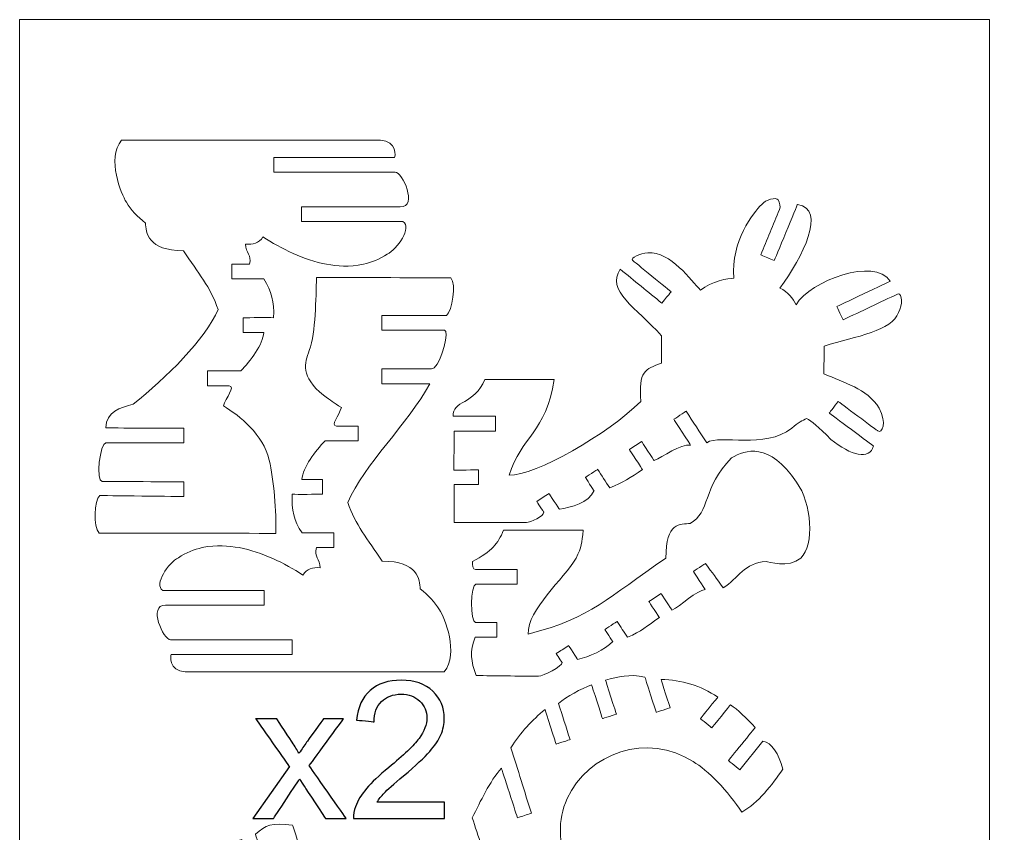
# Model space of a CAD drawing. Header units: centimetres. Extents: x -313 to 323, y -192 to 199.
# Drawn here: x 71.1 to 322.7, y -12 to 199.1 of the extents above; entities that cross this region are included whole.
import ezdxf

# ---------------------------------------------------------------- set-up
doc = ezdxf.new("R2010")
doc.units = ezdxf.units.CM
doc.header["$MEASUREMENT"] = 0
doc.layers.add('Livello 1', color=7, linetype='Continuous')
doc.layers.add('Livello 2', color=5, linetype='Continuous')

msp = doc.modelspace()

# ---------------------------------------------------------------- linework, layer by layer
at = {"layer": 'Livello 1', "lineweight": 20}
for points, knots in [([(137.563098, 65.853056), (137.809732, 71.301102), (137.07364, 79.77759), (135.855456, 84.84616), (135.855456, 84.84616), (134.23773, 91.578176), (128.306068, 96.262952), (124.009658, 98.894646), (124.009658, 98.894646), (124.60986, 101.053138), (127.17526, 103.88854), (125.501908, 104.139238), (125.501908, 104.139238), (125.501908, 104.139238), (119.858282, 104.139238), (119.858282, 104.139238), (119.858282, 104.139238), (119.858282, 104.139238), (119.858282, 107.949238), (119.858282, 107.949238), (119.858282, 107.949238), (122.728482, 107.949238), (125.598428, 107.949238), (128.468628, 107.949238), (128.468628, 107.949238), (130.984244, 110.501684), (134.262876, 114.825526), (134.454138, 117.930168), (134.454138, 117.930168), (134.316216, 117.986556), (129.617978, 117.930168), (129.13995, 117.930168), (129.13995, 117.930168), (129.13995, 119.41302), (129.13995, 120.37314), (129.13995, 121.740168), (129.13995, 121.740168), (130.757168, 121.740168), (135.607806, 121.887742), (136.995154, 121.740168), (136.995154, 121.740168), (137.208768, 125.931168), (136.54913, 128.558544), (134.441184, 131.798822), (134.441184, 131.798822), (131.693666, 131.798822), (128.947164, 131.798822), (126.1999, 131.798822), (126.1999, 131.798822), (126.1999, 133.081776), (126.1999, 134.32663), (126.1999, 135.608822), (126.1999, 135.608822), (126.1999, 135.608822), (130.73253, 135.608822), (130.73253, 135.608822), (130.73253, 135.608822), (131.468876, 138.152378), (129.685542, 138.424412), (129.721864, 140.855446), (129.721864, 140.855446), (131.676902, 140.593572), (133.203188, 141.053312), (134.24408, 142.703296), (134.24408, 142.703296), (138.962638, 139.631166), (144.814798, 136.727946), (150.766018, 135.608822), (150.766018, 135.608822), (153.526998, 135.188706), (156.519118, 134.747762), (160.309306, 135.608822), (160.309306, 135.608822), (162.454844, 136.083548), (164.53739, 136.926066), (166.50208, 138.22299), (166.50208, 138.22299), (169.060622, 139.507214), (172.993558, 145.18894), (170.556174, 146.709384), (170.556174, 146.709384), (170.556174, 146.709384), (144.260824, 146.709384), (144.260824, 146.709384), (144.260824, 146.709384), (144.260824, 148.323554), (144.260824, 148.507958), (144.260824, 150.519384), (144.260824, 150.519384), (152.74925, 150.519384), (161.283142, 150.519384), (169.841418, 150.519384), (169.841418, 150.519384), (174.514256, 150.434802), (170.415458, 159.507682), (168.547288, 159.507682), (168.547288, 159.507682), (168.547288, 159.507682), (137.036302, 159.507682), (137.036302, 159.507682), (137.036302, 159.507682), (137.036302, 160.857184), (137.036302, 161.979356), (137.036302, 163.317682), (137.036302, 163.317682), (147.429728, 163.317682), (157.884114, 163.317682), (168.352724, 163.317682), (168.352724, 163.317682), (168.585896, 163.401502), (169.130726, 167.571928), (164.709856, 167.792908), (164.709856, 167.792908), (164.709856, 167.792908), (97.561654, 167.792908), (97.561654, 167.792908), (97.561654, 167.792908), (93.682058, 162.906202), (97.478088, 153.852372), (98.821748, 151.706072), (98.821748, 151.706072), (99.970082, 149.68982), (101.705918, 147.9677), (103.778304, 146.28749), (103.778304, 146.28749), (103.891588, 144.007078), (104.415082, 139.089638), (113.634774, 139.119102), (113.634774, 139.119102), (117.419374, 133.331966), (120.705372, 129.69875), (122.595386, 123.886214), (122.595386, 123.886214), (119.318278, 116.269516), (109.15142, 106.092244), (100.629466, 99.325684), (100.629466, 99.325684), (97.188274, 98.416364), (93.546422, 97.491296), (93.522546, 93.184472), (93.522546, 93.184472), (93.522546, 93.184472), (113.713006, 93.100398), (113.713006, 93.100398), (113.713006, 93.100398), (113.713006, 93.100398), (113.713006, 89.290398), (113.713006, 89.290398), (113.713006, 89.290398), (109.5248, 89.290398), (97.68332, 89.290398), (93.462094, 89.290398), (93.462094, 89.290398), (92.058236, 89.300558), (90.750898, 79.280766), (92.549472, 79.305404), (92.549472, 79.305404), (92.549472, 79.305404), (113.751868, 79.213964), (113.751868, 79.213964), (113.751868, 79.213964), (113.751868, 79.213964), (113.751868, 75.403964), (113.751868, 75.403964), (113.751868, 75.403964), (113.751868, 75.403964), (91.945968, 75.651106), (91.945968, 75.651106), (91.945968, 75.651106), (90.49385, 74.457052), (90.192098, 67.545712), (91.79433, 65.894966), (91.79433, 65.894966), (102.64521, 65.894966), (127.762, 65.853056), (137.563098, 65.853056)], [0, 0, 0, 0, 0.0222222222, 0.0222222222, 0.0222222222, 0.0222222322, 0.0444444444, 0.0444444444, 0.0444444444, 0.0444444544, 0.0666666667, 0.0666666667, 0.0666666667, 0.0666666767, 0.0888888889, 0.0888888889, 0.0888888889, 0.0888888989, 0.1111111111, 0.1111111111, 0.1111111111, 0.1111111211, 0.1333333333, 0.1333333333, 0.1333333333, 0.1333333433, 0.1555555556, 0.1555555556, 0.1555555556, 0.1555555656, 0.1777777778, 0.1777777778, 0.1777777778, 0.1777777878, 0.2, 0.2, 0.2, 0.20000001, 0.2222222222, 0.2222222222, 0.2222222222, 0.2222222322, 0.2444444444, 0.2444444444, 0.2444444444, 0.2444444544, 0.2666666667, 0.2666666667, 0.2666666667, 0.2666666767, 0.2888888889, 0.2888888889, 0.2888888889, 0.2888888989, 0.3111111111, 0.3111111111, 0.3111111111, 0.3111111211, 0.3333333333, 0.3333333333, 0.3333333333, 0.3333333433, 0.3555555556, 0.3555555556, 0.3555555556, 0.3555555656, 0.3777777778, 0.3777777778, 0.3777777778, 0.3777777878, 0.4, 0.4, 0.4, 0.40000001, 0.4222222222, 0.4222222222, 0.4222222222, 0.4222222322, 0.4444444444, 0.4444444444, 0.4444444444, 0.4444444544, 0.4666666667, 0.4666666667, 0.4666666667, 0.4666666767, 0.4888888889, 0.4888888889, 0.4888888889, 0.4888888989, 0.5111111111, 0.5111111111, 0.5111111111, 0.5111111211, 0.5333333333, 0.5333333333, 0.5333333333, 0.5333333433, 0.5555555556, 0.5555555556, 0.5555555556, 0.5555555656, 0.5777777778, 0.5777777778, 0.5777777778, 0.5777777878, 0.6, 0.6, 0.6, 0.60000001, 0.6222222222, 0.6222222222, 0.6222222222, 0.6222222322, 0.6444444444, 0.6444444444, 0.6444444444, 0.6444444544, 0.6666666667, 0.6666666667, 0.6666666667, 0.6666666767, 0.6888888889, 0.6888888889, 0.6888888889, 0.6888888989, 0.7111111111, 0.7111111111, 0.7111111111, 0.7111111211, 0.7333333333, 0.7333333333, 0.7333333333, 0.7333333433, 0.7555555556, 0.7555555556, 0.7555555556, 0.7555555656, 0.7777777778, 0.7777777778, 0.7777777778, 0.7777777878, 0.8, 0.8, 0.8, 0.80000001, 0.8222222222, 0.8222222222, 0.8222222222, 0.8222222322, 0.8444444444, 0.8444444444, 0.8444444444, 0.8444444544, 0.8666666667, 0.8666666667, 0.8666666667, 0.8666666767, 0.8888888889, 0.8888888889, 0.8888888889, 0.8888888989, 0.9111111111, 0.9111111111, 0.9111111111, 0.9111111211, 0.9333333333, 0.9333333333, 0.9333333333, 0.9333333433, 0.9555555556, 0.9555555556, 0.9555555556, 0.9555555656, 1, 1, 1, 1]), ([(263.599676, 151.151336), (261.40537, 148.95195), (255.591818, 141.687296), (256.330958, 131.99618), (256.330958, 131.99618), (255.043432, 131.971796), (250.492514, 131.25577), (247.739662, 128.907032), (247.739662, 128.907032), (245.330472, 131.315968), (240.02873, 138.963654), (234.030012, 138.60653), (234.030012, 138.60653), (232.041446, 138.487658), (229.4636, 137.230866), (230.129588, 136.608058), (230.129588, 136.608058), (230.129588, 136.608058), (240.114328, 128.490726), (240.114328, 128.490726), (240.114328, 128.490726), (239.173258, 127.333502), (238.71555, 126.770384), (237.710726, 125.53442), (237.710726, 125.53442), (234.113324, 128.458468), (230.519986, 131.38023), (226.92106, 134.305802), (226.92106, 134.305802), (223.094296, 128.922526), (231.110028, 124.210572), (237.614206, 117.101366), (237.614206, 117.101366), (237.614206, 117.101366), (237.580678, 109.988858), (237.580678, 109.988858), (237.580678, 109.988858), (233.332274, 108.391452), (231.633014, 107.865418), (232.237788, 100.076254), (232.237788, 100.076254), (223.77527, 91.613482), (204.84084, 80.683862), (198.075804, 80.92313), (198.075804, 80.92313), (201.20102, 90.943176), (207.728058, 91.983814), (209.769456, 105.766362), (209.769456, 105.766362), (209.769456, 105.766362), (191.777366, 105.752138), (191.777366, 105.752138), (191.777366, 105.752138), (189.180724, 99.269042), (183.231028, 100.28555), (183.615838, 96.195134), (183.615838, 96.195134), (183.615838, 96.195134), (194.57924, 96.195134), (194.57924, 96.195134), (194.57924, 96.195134), (194.57924, 94.94266), (194.57924, 93.659452), (194.57924, 92.385134), (194.57924, 92.385134), (194.57924, 92.385134), (183.806084, 92.385134), (183.806084, 92.385134), (183.806084, 92.385134), (183.806084, 92.385134), (183.783732, 82.244692), (183.783732, 82.244692), (183.783732, 82.244692), (183.783732, 82.244692), (190.117222, 82.30108), (190.117222, 82.30108), (190.117222, 82.30108), (190.117222, 81.027016), (190.117222, 79.765144), (190.117222, 78.49108), (190.117222, 78.49108), (190.117222, 78.49108), (183.846724, 78.48981), (183.846724, 78.48981), (183.846724, 78.48981), (183.846724, 78.48981), (183.822594, 68.64731), (183.822594, 68.64731), (183.822594, 68.64731), (183.822594, 68.64731), (202.59675, 68.676012), (202.59675, 68.676012), (202.59675, 68.676012), (203.555346, 68.677536), (207.174084, 70.385178), (207.078326, 71.31558), (207.078326, 71.31558), (207.078326, 71.31558), (205.253082, 74.102722), (205.253082, 74.102722), (205.253082, 74.102722), (206.353664, 74.823574), (207.245712, 75.40752), (208.440528, 76.190094), (208.440528, 76.190094), (208.440528, 76.190094), (211.120228, 72.098154), (211.120228, 72.098154), (211.120228, 72.098154), (214.071454, 72.55129), (218.841828, 73.790302), (220.101922, 76.927456), (220.101922, 76.927456), (220.101922, 76.927456), (217.851482, 80.363822), (217.851482, 80.363822), (217.851482, 80.363822), (217.851482, 80.363822), (221.038928, 82.451194), (221.038928, 82.451194), (221.038928, 82.451194), (222.072962, 80.87233), (223.124014, 79.228188), (224.173288, 77.674978), (224.173288, 77.674978), (227.808282, 79.132684), (229.39629, 80.223106), (232.68178, 82.371692), (232.68178, 82.371692), (232.68178, 82.371692), (229.269544, 87.582248), (229.269544, 87.582248), (229.269544, 87.582248), (230.356156, 88.293448), (231.388666, 88.96985), (232.45699, 89.66962), (232.45699, 89.66962), (232.45699, 89.66962), (235.688886, 84.734146), (235.688886, 84.734146), (235.688886, 84.734146), (237.861094, 85.6615), (242.573556, 89.068402), (245.170452, 88.744552), (245.170452, 88.744552), (245.170452, 88.744552), (240.80089, 95.417132), (240.80089, 95.417132), (240.80089, 95.417132), (240.80089, 95.417132), (243.988336, 97.504504), (243.988336, 97.504504), (243.988336, 97.504504), (245.765828, 94.789498), (247.541796, 92.078556), (249.322336, 89.359486), (249.322336, 89.359486), (252.974094, 91.61907), (264.34542, 87.59063), (271.39519, 93.109288), (271.39519, 93.109288), (273.053302, 94.567756), (274.18284, 95.133922), (275.231098, 95.640906), (275.231098, 95.640906), (276.566122, 94.955614), (278.226266, 93.514164), (281.5209, 90.21953), (281.5209, 90.21953), (286.732726, 85.972396), (291.636196, 84.783422), (292.559994, 88.507824), (292.559994, 88.507824), (292.559994, 88.507824), (281.12339, 97.020126), (281.12339, 97.020126), (281.12339, 97.020126), (281.12339, 97.020126), (283.398468, 100.076508), (283.398468, 100.076508), (283.398468, 100.076508), (283.398468, 100.076508), (293.716456, 92.396818), (293.716456, 92.396818), (293.716456, 92.396818), (294.714676, 91.636342), (296.174922, 94.501208), (294.065706, 98.28403), (294.065706, 98.28403), (290.867084, 103.507032), (284.856428, 104.86009), (279.728676, 107.244642), (279.728676, 107.244642), (279.728676, 107.244642), (279.795732, 114.390932), (279.795732, 114.390932), (279.795732, 114.390932), (288.18332, 116.95938), (297.452542, 118.311422), (299.05833, 123.10745), (299.05833, 123.10745), (300.211236, 125.18898), (300.03623, 127.911352), (298.98467, 127.966724), (298.98467, 127.966724), (294.224202, 125.710442), (289.465004, 123.454668), (284.704536, 121.198386), (284.704536, 121.198386), (284.704536, 121.198386), (283.072586, 124.641356), (283.072586, 124.641356), (283.072586, 124.641356), (283.072586, 124.641356), (296.951654, 131.219448), (296.951654, 131.219448), (296.951654, 131.219448), (292.85184, 137.52322), (276.256242, 131.351782), (272.492978, 125.120908), (272.492978, 125.120908), (271.813528, 126.76378), (270.327628, 128.44018), (268.337792, 129.444496), (268.337792, 129.444496), (274.21586, 137.454386), (280.507186, 149.913848), (272.871438, 151.14651), (272.871438, 151.14651), (272.871438, 151.14651), (266.862052, 136.581134), (266.862052, 136.581134), (266.862052, 136.581134), (265.556492, 137.120122), (264.790936, 137.436098), (263.339834, 138.034776), (263.339834, 138.034776), (264.959338, 141.960346), (266.573254, 145.871438), (268.195552, 149.803104), (268.195552, 149.803104), (268.534134, 150.624032), (268.304518, 151.516842), (267.856208, 152.282652), (267.856208, 152.282652), (267.385546, 153.16073), (264.554716, 152.327356), (263.599676, 151.151336)], [0, 0, 0, 0, 0.0158730159, 0.0158730159, 0.0158730159, 0.0158730259, 0.0317460317, 0.0317460317, 0.0317460317, 0.0317460417, 0.0476190476, 0.0476190476, 0.0476190476, 0.0476190576, 0.0634920635, 0.0634920635, 0.0634920635, 0.0634920735, 0.0793650794, 0.0793650794, 0.0793650794, 0.0793650894, 0.0952380952, 0.0952380952, 0.0952380952, 0.0952381052, 0.1111111111, 0.1111111111, 0.1111111111, 0.1111111211, 0.126984127, 0.126984127, 0.126984127, 0.126984137, 0.1428571429, 0.1428571429, 0.1428571429, 0.1428571529, 0.1587301587, 0.1587301587, 0.1587301587, 0.1587301687, 0.1746031746, 0.1746031746, 0.1746031746, 0.1746031846, 0.1904761905, 0.1904761905, 0.1904761905, 0.1904762005, 0.2063492063, 0.2063492063, 0.2063492063, 0.2063492163, 0.2222222222, 0.2222222222, 0.2222222222, 0.2222222322, 0.2380952381, 0.2380952381, 0.2380952381, 0.2380952481, 0.253968254, 0.253968254, 0.253968254, 0.253968264, 0.2698412698, 0.2698412698, 0.2698412698, 0.2698412798, 0.2857142857, 0.2857142857, 0.2857142857, 0.2857142957, 0.3015873016, 0.3015873016, 0.3015873016, 0.3015873116, 0.3174603175, 0.3174603175, 0.3174603175, 0.3174603275, 0.3333333333, 0.3333333333, 0.3333333333, 0.3333333433, 0.3492063492, 0.3492063492, 0.3492063492, 0.3492063592, 0.3650793651, 0.3650793651, 0.3650793651, 0.3650793751, 0.380952381, 0.380952381, 0.380952381, 0.380952391, 0.3968253968, 0.3968253968, 0.3968253968, 0.3968254068, 0.4126984127, 0.4126984127, 0.4126984127, 0.4126984227, 0.4285714286, 0.4285714286, 0.4285714286, 0.4285714386, 0.4444444444, 0.4444444444, 0.4444444444, 0.4444444544, 0.4603174603, 0.4603174603, 0.4603174603, 0.4603174703, 0.4761904762, 0.4761904762, 0.4761904762, 0.4761904862, 0.4920634921, 0.4920634921, 0.4920634921, 0.4920635021, 0.5079365079, 0.5079365079, 0.5079365079, 0.5079365179, 0.5238095238, 0.5238095238, 0.5238095238, 0.5238095338, 0.5396825397, 0.5396825397, 0.5396825397, 0.5396825497, 0.5555555556, 0.5555555556, 0.5555555556, 0.5555555656, 0.5714285714, 0.5714285714, 0.5714285714, 0.5714285814, 0.5873015873, 0.5873015873, 0.5873015873, 0.5873015973, 0.6031746032, 0.6031746032, 0.6031746032, 0.6031746132, 0.619047619, 0.619047619, 0.619047619, 0.619047629, 0.6349206349, 0.6349206349, 0.6349206349, 0.6349206449, 0.6507936508, 0.6507936508, 0.6507936508, 0.6507936608, 0.6666666667, 0.6666666667, 0.6666666667, 0.6666666767, 0.6825396825, 0.6825396825, 0.6825396825, 0.6825396925, 0.6984126984, 0.6984126984, 0.6984126984, 0.6984127084, 0.7142857143, 0.7142857143, 0.7142857143, 0.7142857243, 0.7301587302, 0.7301587302, 0.7301587302, 0.7301587402, 0.746031746, 0.746031746, 0.746031746, 0.746031756, 0.7619047619, 0.7619047619, 0.7619047619, 0.7619047719, 0.7777777778, 0.7777777778, 0.7777777778, 0.7777777878, 0.7936507937, 0.7936507937, 0.7936507937, 0.7936508037, 0.8095238095, 0.8095238095, 0.8095238095, 0.8095238195, 0.8253968254, 0.8253968254, 0.8253968254, 0.8253968354, 0.8412698413, 0.8412698413, 0.8412698413, 0.8412698513, 0.8571428571, 0.8571428571, 0.8571428571, 0.8571428671, 0.873015873, 0.873015873, 0.873015873, 0.873015883, 0.8888888889, 0.8888888889, 0.8888888889, 0.8888888989, 0.9047619048, 0.9047619048, 0.9047619048, 0.9047619148, 0.9206349206, 0.9206349206, 0.9206349206, 0.9206349306, 0.9365079365, 0.9365079365, 0.9365079365, 0.9365079465, 0.9523809524, 0.9523809524, 0.9523809524, 0.9523809624, 0.9682539683, 0.9682539683, 0.9682539683, 0.9682539783, 1, 1, 1, 1]), ([(148.158454, 132.18414), (147.91182, 126.736094), (148.031962, 118.144798), (146.246342, 113.246662), (146.246342, 113.246662), (145.022824, 109.890052), (143.854678, 106.658156), (149.95779, 101.64826), (149.95779, 101.64826), (152.005284, 100.220018), (152.44191, 99.809554), (154.60599, 98.483928), (154.60599, 98.483928), (154.005788, 96.325436), (151.650192, 93.86824), (153.323544, 93.617542), (153.323544, 93.617542), (153.323544, 93.617542), (158.96717, 93.617542), (158.96717, 93.617542), (158.96717, 93.617542), (158.96717, 93.617542), (158.96717, 89.807542), (158.96717, 89.807542), (158.96717, 89.807542), (156.09697, 89.807542), (153.227024, 89.807542), (150.356824, 89.807542), (150.356824, 89.807542), (147.841208, 87.255096), (144.562576, 82.931254), (144.371314, 79.826612), (144.371314, 79.826612), (144.509236, 79.770224), (149.207474, 79.826612), (149.685502, 79.826612), (149.685502, 79.826612), (149.685502, 78.34376), (149.685502, 77.38364), (149.685502, 76.016612), (149.685502, 76.016612), (148.068284, 76.016612), (143.217646, 75.869038), (141.830298, 76.016612), (141.830298, 76.016612), (141.616684, 71.825612), (142.276322, 69.198236), (144.384268, 65.957958), (144.384268, 65.957958), (147.131786, 65.957958), (149.878288, 65.957958), (152.625552, 65.957958), (152.625552, 65.957958), (152.625552, 64.675004), (152.625552, 63.43015), (152.625552, 62.147958), (152.625552, 62.147958), (152.625552, 62.147958), (148.092922, 62.147958), (148.092922, 62.147958), (148.092922, 62.147958), (147.356576, 59.604402), (149.13991, 59.332368), (149.103588, 56.901334), (149.103588, 56.901334), (147.14855, 57.163208), (145.622264, 56.703468), (144.581372, 55.053484), (144.581372, 55.053484), (139.862814, 58.125614), (134.010654, 61.028834), (128.059434, 62.147958), (128.059434, 62.147958), (125.298454, 62.568074), (122.306334, 63.009018), (118.516146, 62.147958), (118.516146, 62.147958), (116.370608, 61.673232), (114.288062, 60.830714), (112.323372, 59.53379), (112.323372, 59.53379), (109.76483, 58.249566), (105.831894, 52.56784), (108.269278, 51.047396), (108.269278, 51.047396), (108.269278, 51.047396), (134.564628, 51.047396), (134.564628, 51.047396), (134.564628, 51.047396), (134.564628, 49.433226), (134.564628, 49.248822), (134.564628, 47.237396), (134.564628, 47.237396), (126.076202, 47.237396), (117.54231, 47.237396), (108.984034, 47.237396), (108.984034, 47.237396), (104.311196, 47.321978), (108.409994, 38.249098), (110.278164, 38.249098), (110.278164, 38.249098), (110.278164, 38.249098), (141.78915, 38.249098), (141.78915, 38.249098), (141.78915, 38.249098), (141.78915, 36.899596), (141.78915, 35.777424), (141.78915, 34.439098), (141.78915, 34.439098), (131.395724, 34.439098), (120.941338, 34.439098), (110.472728, 34.439098), (110.472728, 34.439098), (110.239556, 34.355278), (109.694726, 30.184852), (114.115596, 29.963872), (114.115596, 29.963872), (114.115596, 29.963872), (181.263798, 29.963872), (181.263798, 29.963872), (181.263798, 29.963872), (185.143648, 34.850578), (181.347364, 43.904408), (180.003704, 46.050708), (180.003704, 46.050708), (178.85537, 48.06696), (177.119534, 49.78908), (175.047148, 51.46929), (175.047148, 51.46929), (174.933864, 53.749702), (174.41037, 58.667142), (165.190678, 58.637678), (165.190678, 58.637678), (161.406078, 64.424814), (158.12008, 68.05803), (156.230066, 73.870566), (156.230066, 73.870566), (160.439862, 83.693), (171.944792, 94.290896), (177.490374, 104.656382), (177.490374, 104.656382), (177.490374, 104.656382), (165.112446, 104.656382), (165.112446, 104.656382), (165.112446, 104.656382), (165.112446, 104.656382), (165.112446, 108.466382), (165.112446, 108.466382), (165.112446, 108.466382), (169.300652, 108.466382), (173.497748, 108.466382), (177.718974, 108.466382), (177.718974, 108.466382), (178.039268, 108.556044), (178.362356, 108.66247), (178.687222, 108.788708), (178.687222, 108.788708), (180.617622, 110.448344), (182.751222, 118.565676), (181.319678, 118.533164), (181.319678, 118.533164), (181.319678, 118.533164), (181.293516, 118.542816), (181.293516, 118.542816), (181.293516, 118.542816), (181.293516, 118.542816), (165.073584, 118.542816), (165.073584, 118.542816), (165.073584, 118.542816), (165.073584, 118.542816), (165.073584, 122.352816), (165.073584, 122.352816), (165.073584, 122.352816), (165.073584, 122.352816), (181.838346, 122.352816), (181.838346, 122.352816), (181.838346, 122.352816), (183.290464, 123.54687), (184.53227, 130.463544), (182.930038, 132.11429), (182.930038, 132.11429), (172.078904, 132.11429), (157.959552, 132.18414), (148.158454, 132.18414)], [0, 0, 0, 0, 0.0212765957, 0.0212765957, 0.0212765957, 0.0212766057, 0.0425531915, 0.0425531915, 0.0425531915, 0.0425532015, 0.0638297872, 0.0638297872, 0.0638297872, 0.0638297972, 0.085106383, 0.085106383, 0.085106383, 0.085106393, 0.1063829787, 0.1063829787, 0.1063829787, 0.1063829887, 0.1276595745, 0.1276595745, 0.1276595745, 0.1276595845, 0.1489361702, 0.1489361702, 0.1489361702, 0.1489361802, 0.170212766, 0.170212766, 0.170212766, 0.170212776, 0.1914893617, 0.1914893617, 0.1914893617, 0.1914893717, 0.2127659574, 0.2127659574, 0.2127659574, 0.2127659674, 0.2340425532, 0.2340425532, 0.2340425532, 0.2340425632, 0.2553191489, 0.2553191489, 0.2553191489, 0.2553191589, 0.2765957447, 0.2765957447, 0.2765957447, 0.2765957547, 0.2978723404, 0.2978723404, 0.2978723404, 0.2978723504, 0.3191489362, 0.3191489362, 0.3191489362, 0.3191489462, 0.3404255319, 0.3404255319, 0.3404255319, 0.3404255419, 0.3617021277, 0.3617021277, 0.3617021277, 0.3617021377, 0.3829787234, 0.3829787234, 0.3829787234, 0.3829787334, 0.4042553191, 0.4042553191, 0.4042553191, 0.4042553291, 0.4255319149, 0.4255319149, 0.4255319149, 0.4255319249, 0.4468085106, 0.4468085106, 0.4468085106, 0.4468085206, 0.4680851064, 0.4680851064, 0.4680851064, 0.4680851164, 0.4893617021, 0.4893617021, 0.4893617021, 0.4893617121, 0.5106382979, 0.5106382979, 0.5106382979, 0.5106383079, 0.5319148936, 0.5319148936, 0.5319148936, 0.5319149036, 0.5531914894, 0.5531914894, 0.5531914894, 0.5531914994, 0.5744680851, 0.5744680851, 0.5744680851, 0.5744680951, 0.5957446809, 0.5957446809, 0.5957446809, 0.5957446909, 0.6170212766, 0.6170212766, 0.6170212766, 0.6170212866, 0.6382978723, 0.6382978723, 0.6382978723, 0.6382978823, 0.6595744681, 0.6595744681, 0.6595744681, 0.6595744781, 0.6808510638, 0.6808510638, 0.6808510638, 0.6808510738, 0.7021276596, 0.7021276596, 0.7021276596, 0.7021276696, 0.7234042553, 0.7234042553, 0.7234042553, 0.7234042653, 0.7446808511, 0.7446808511, 0.7446808511, 0.7446808611, 0.7659574468, 0.7659574468, 0.7659574468, 0.7659574568, 0.7872340426, 0.7872340426, 0.7872340426, 0.7872340526, 0.8085106383, 0.8085106383, 0.8085106383, 0.8085106483, 0.829787234, 0.829787234, 0.829787234, 0.829787244, 0.8510638298, 0.8510638298, 0.8510638298, 0.8510638398, 0.8723404255, 0.8723404255, 0.8723404255, 0.8723404355, 0.8936170213, 0.8936170213, 0.8936170213, 0.8936170313, 0.914893617, 0.914893617, 0.914893617, 0.914893627, 0.9361702128, 0.9361702128, 0.9361702128, 0.9361702228, 0.9574468085, 0.9574468085, 0.9574468085, 0.9574468185, 1, 1, 1, 1]), ([(253.563882, 51.712114), (257.500374, 54.120542), (259.137912, 58.30697), (264.75309, 58.555636), (264.75309, 58.555636), (265.180318, 58.581798), (270.621506, 56.620918), (273.713702, 59.451748), (273.713702, 59.451748), (277.354538, 62.784736), (276.561804, 73.731882), (272.651474, 79.080868), (272.651474, 79.080868), (265.472164, 89.680034), (259.389372, 87.476584), (255.792732, 85.437218), (255.792732, 85.437218), (248.111772, 77.585316), (250.300744, 71.259192), (245.039896, 68.41236), (245.039896, 68.41236), (242.609878, 68.247514), (238.588042, 68.749418), (238.76762, 59.451748), (238.76762, 59.451748), (223.539304, 49.161192), (219.692982, 43.976798), (203.015088, 39.738554), (203.015088, 39.738554), (202.81265, 46.189138), (212.2678, 53.880258), (215.470232, 59.451748), (215.470232, 59.451748), (216.860374, 62.441328), (216.994486, 63.200534), (217.262202, 66.687192), (217.262202, 66.687192), (217.262202, 66.687192), (196.64172, 66.687192), (196.64172, 66.687192), (196.64172, 66.687192), (195.128134, 63.086742), (193.666364, 61.286644), (188.58865, 58.555636), (188.58865, 58.555636), (188.477906, 57.676034), (188.565536, 56.471566), (189.402212, 56.52262), (189.402212, 56.52262), (189.402212, 56.52262), (200.209658, 56.52262), (200.209658, 56.52262), (200.209658, 56.52262), (200.209658, 55.242968), (200.209658, 54.000654), (200.209658, 52.71262), (200.209658, 52.71262), (196.621908, 52.71262), (193.130932, 52.71262), (189.484508, 52.71262), (189.484508, 52.71262), (187.98032, 52.678076), (188.017658, 42.733722), (189.361826, 42.727118), (189.361826, 42.727118), (189.361826, 42.727118), (194.90055, 42.727118), (194.90055, 42.727118), (194.90055, 42.727118), (194.90055, 42.727118), (194.90055, 38.917118), (194.90055, 38.917118), (194.90055, 38.917118), (194.90055, 38.917118), (189.257686, 38.917118), (189.257686, 38.917118), (189.257686, 38.917118), (187.858908, 35.31362), (188.152786, 32.611822), (189.551564, 29.008324), (189.551564, 29.008324), (194.196462, 28.881578), (200.523348, 28.851606), (205.688184, 28.84424), (205.688184, 28.84424), (206.878174, 28.838398), (211.948014, 31.40202), (211.852256, 32.332422), (211.852256, 32.332422), (211.852256, 32.332422), (210.32343, 34.666936), (210.32343, 34.666936), (210.32343, 34.666936), (211.424012, 35.387788), (212.31606, 35.971734), (213.510876, 36.754308), (213.510876, 36.754308), (213.510876, 36.754308), (215.863424, 33.161986), (215.863424, 33.161986), (215.863424, 33.161986), (218.781122, 33.78327), (222.92183, 35.67684), (224.988374, 37.77234), (224.988374, 37.77234), (224.988374, 37.77234), (222.92183, 40.928036), (222.92183, 40.928036), (222.92183, 40.928036), (222.92183, 40.928036), (226.109276, 43.015408), (226.109276, 43.015408), (226.109276, 43.015408), (227.14331, 41.436544), (227.732336, 40.481504), (228.78161, 38.928294), (228.78161, 38.928294), (232.416604, 40.386), (233.77271, 41.847008), (237.0582, 43.995594), (237.0582, 43.995594), (237.0582, 43.995594), (234.339892, 48.146462), (234.339892, 48.146462), (234.339892, 48.146462), (235.426504, 48.857662), (236.459014, 49.534064), (237.527338, 50.233834), (237.527338, 50.233834), (237.527338, 50.233834), (240.31956, 45.969936), (240.31956, 45.969936), (240.31956, 45.969936), (242.491768, 46.89729), (246.796814, 51.140614), (248.923048, 51.320954), (248.923048, 51.320954), (248.923048, 51.320954), (245.871238, 55.981346), (245.871238, 55.981346), (245.871238, 55.981346), (245.871238, 55.981346), (249.058684, 58.068718), (249.058684, 58.068718), (249.058684, 58.068718), (250.836176, 55.353712), (251.783342, 54.431184), (253.563882, 51.712114)], [0, 0, 0, 0, 0.0263157895, 0.0263157895, 0.0263157895, 0.0263157995, 0.0526315789, 0.0526315789, 0.0526315789, 0.0526315889, 0.0789473684, 0.0789473684, 0.0789473684, 0.0789473784, 0.1052631579, 0.1052631579, 0.1052631579, 0.1052631679, 0.1315789474, 0.1315789474, 0.1315789474, 0.1315789574, 0.1578947368, 0.1578947368, 0.1578947368, 0.1578947468, 0.1842105263, 0.1842105263, 0.1842105263, 0.1842105363, 0.2105263158, 0.2105263158, 0.2105263158, 0.2105263258, 0.2368421053, 0.2368421053, 0.2368421053, 0.2368421153, 0.2631578947, 0.2631578947, 0.2631578947, 0.2631579047, 0.2894736842, 0.2894736842, 0.2894736842, 0.2894736942, 0.3157894737, 0.3157894737, 0.3157894737, 0.3157894837, 0.3421052632, 0.3421052632, 0.3421052632, 0.3421052732, 0.3684210526, 0.3684210526, 0.3684210526, 0.3684210626, 0.3947368421, 0.3947368421, 0.3947368421, 0.3947368521, 0.4210526316, 0.4210526316, 0.4210526316, 0.4210526416, 0.4473684211, 0.4473684211, 0.4473684211, 0.4473684311, 0.4736842105, 0.4736842105, 0.4736842105, 0.4736842205, 0.5, 0.5, 0.5, 0.50000001, 0.5263157895, 0.5263157895, 0.5263157895, 0.5263157995, 0.5526315789, 0.5526315789, 0.5526315789, 0.5526315889, 0.5789473684, 0.5789473684, 0.5789473684, 0.5789473784, 0.6052631579, 0.6052631579, 0.6052631579, 0.6052631679, 0.6315789474, 0.6315789474, 0.6315789474, 0.6315789574, 0.6578947368, 0.6578947368, 0.6578947368, 0.6578947468, 0.6842105263, 0.6842105263, 0.6842105263, 0.6842105363, 0.7105263158, 0.7105263158, 0.7105263158, 0.7105263258, 0.7368421053, 0.7368421053, 0.7368421053, 0.7368421153, 0.7631578947, 0.7631578947, 0.7631578947, 0.7631579047, 0.7894736842, 0.7894736842, 0.7894736842, 0.7894736942, 0.8157894737, 0.8157894737, 0.8157894737, 0.8157894837, 0.8421052632, 0.8421052632, 0.8421052632, 0.8421052732, 0.8684210526, 0.8684210526, 0.8684210526, 0.8684210626, 0.8947368421, 0.8947368421, 0.8947368421, 0.8947368521, 0.9210526316, 0.9210526316, 0.9210526316, 0.9210526416, 0.9473684211, 0.9473684211, 0.9473684211, 0.9473684311, 1, 1, 1, 1]), ([(263.926574, 11.952986), (263.926574, 11.952986), (257.939286, 4.543806), (257.939286, 4.543806), (257.939286, 4.543806), (257.939286, 4.543806), (254.976122, 6.938772), (254.976122, 6.938772), (254.976122, 6.938772), (254.976122, 6.938772), (261.87908, 15.480538), (261.87908, 15.480538), (261.87908, 15.480538), (259.813044, 17.87779), (257.25882, 20.268438), (255.465834, 21.364194), (255.465834, 21.364194), (255.465834, 21.364194), (250.657868, 15.415006), (250.657868, 15.415006), (250.657868, 15.415006), (250.657868, 15.415006), (247.69445, 17.809972), (247.69445, 17.809972), (247.69445, 17.809972), (247.69445, 17.809972), (252.213618, 23.401782), (252.213618, 23.401782), (252.213618, 23.401782), (247.707912, 26.380948), (242.915694, 27.91333), (237.499144, 27.952192), (237.499144, 27.952192), (237.499144, 27.952192), (239.856772, 20.6248), (239.856772, 20.6248), (239.856772, 20.6248), (239.856772, 20.6248), (236.229906, 19.457924), (236.229906, 19.457924), (236.229906, 19.457924), (236.229906, 19.457924), (233.290872, 28.591256), (233.290872, 28.591256), (233.290872, 28.591256), (229.221284, 29.46781), (226.39909, 28.671266), (223.096836, 27.75966), (223.096836, 27.75966), (223.096836, 27.75966), (225.920046, 18.986246), (225.920046, 18.986246), (225.920046, 18.986246), (225.920046, 18.986246), (222.29318, 17.819116), (222.29318, 17.819116), (222.29318, 17.819116), (222.29318, 17.819116), (219.482924, 26.552652), (219.482924, 26.552652), (219.482924, 26.552652), (216.667842, 25.590246), (213.006432, 23.50262), (210.879182, 21.7805), (210.879182, 21.7805), (211.887054, 18.648426), (212.894926, 15.516352), (213.903052, 12.384024), (213.903052, 12.384024), (213.903052, 12.384024), (210.276186, 11.216894), (210.276186, 11.216894), (210.276186, 11.216894), (210.276186, 11.216894), (207.401668, 20.150074), (207.401668, 20.150074), (207.401668, 20.150074), (204.108304, 17.528794), (201.00544, 14.194282), (198.551038, 10.272014), (198.551038, 10.272014), (200.393554, 4.545838), (202.068684, -1.1049), (203.877672, -6.726682), (203.877672, -6.726682), (202.619864, -7.131304), (201.532998, -7.481062), (200.250806, -7.893812), (200.250806, -7.893812), (200.250806, -7.893812), (196.106796, 4.985004), (196.106796, 4.985004), (196.106796, 4.985004), (192.951608, 1.454912), (190.71336, -3.60045), (188.534548, -7.8613), (188.534548, -7.8613), (190.088266, -12.689078), (191.640968, -17.514316), (193.194432, -22.342602), (193.194432, -22.342602), (191.874394, -22.76729), (190.884048, -23.08606), (189.567566, -23.509478), (189.567566, -23.509478), (189.567566, -23.509478), (186.75731, -14.776196), (186.75731, -14.776196), (186.75731, -14.776196), (183.699658, -16.978376), (182.047388, -21.892006), (180.038756, -25.806654), (180.038756, -25.806654), (181.607714, -30.682692), (183.14035, -35.524694), (184.704482, -40.385492), (184.704482, -40.385492), (184.704482, -40.385492), (181.077362, -41.552622), (181.077362, -41.552622), (181.077362, -41.552622), (181.077362, -41.552622), (180.554376, -39.927022), (180.554376, -39.927022), (180.554376, -39.927022), (180.554376, -39.927022), (178.271424, -32.832294), (178.271424, -32.832294), (178.271424, -32.832294), (175.383698, -33.580832), (171.492672, -41.641014), (171.48175, -44.818554), (171.48175, -44.818554), (171.48175, -44.818554), (174.929292, -55.532528), (174.929292, -55.532528), (174.929292, -55.532528), (173.693328, -55.930292), (172.646086, -56.267096), (171.302426, -56.699658), (171.302426, -56.699658), (171.302426, -56.699658), (168.474898, -47.912782), (168.474898, -47.912782), (168.474898, -47.912782), (166.235888, -50.466244), (163.001706, -53.288946), (160.551368, -55.55361), (160.551368, -55.55361), (161.476436, -58.428382), (162.397694, -61.290962), (163.322508, -64.164972), (163.322508, -64.164972), (163.322508, -64.164972), (159.695642, -65.332102), (159.695642, -65.332102), (159.695642, -65.332102), (158.863284, -62.745112), (157.800294, -59.716416), (156.967428, -57.127902), (156.967428, -57.127902), (153.04897, -57.917588), (150.851108, -57.865772), (146.712686, -56.974486), (146.712686, -56.974486), (146.712686, -56.974486), (149.235414, -64.814704), (149.235414, -64.814704), (149.235414, -64.814704), (147.987258, -65.216532), (146.868896, -65.576196), (145.608548, -65.981834), (145.608548, -65.981834), (144.425416, -62.304422), (143.26362, -58.693812), (142.052294, -54.929532), (142.052294, -54.929532), (138.61796, -52.06111), (132.273294, -45.25137), (136.057132, -36.298886), (136.057132, -36.298886), (139.850876, -29.27604), (139.730988, -28.802584), (147.043648, -25.790144), (147.043648, -25.790144), (147.043648, -25.790144), (141.950186, -9.823958), (141.950186, -9.823958), (141.950186, -9.823958), (136.193784, -9.057132), (135.125968, -9.821926), (132.289042, -12.123674), (132.289042, -12.123674), (132.289042, -12.123674), (135.743188, -22.857968), (135.743188, -22.857968), (135.743188, -22.857968), (135.743188, -22.857968), (136.688322, -25.795224), (136.688322, -25.795224), (136.688322, -25.795224), (136.688322, -25.795224), (133.061456, -26.962354), (133.061456, -26.962354), (133.061456, -26.962354), (133.061456, -26.962354), (132.334, -24.702008), (132.334, -24.702008), (132.334, -24.702008), (132.334, -24.702008), (128.74371, -13.544296), (128.74371, -13.544296), (128.74371, -13.544296), (124.610876, -14.58214), (122.618246, -15.997936), (119.961152, -18.892266), (119.961152, -18.892266), (122.69343, -27.382724), (125.425454, -35.873436), (128.157478, -44.363894), (128.157478, -44.363894), (126.93523, -44.75734), (125.747018, -45.13961), (124.530866, -45.531024), (124.530866, -45.531024), (122.05716, -37.84346), (118.567708, -26.999946), (116.051838, -19.181064), (116.051838, -19.181064), (115.041934, -17.269714), (113.337086, -17.67332), (112.674146, -18.30324), (112.674146, -18.30324), (109.15904, -20.354544), (110.227618, -39.951914), (112.378744, -46.637194), (112.378744, -46.637194), (115.613942, -56.691022), (119.210836, -68.067682), (126.524766, -75.972162), (126.524766, -75.972162), (129.530856, -75.58913), (131.209542, -71.783702), (135.907526, -72.953118), (135.907526, -72.953118), (139.976352, -73.671684), (148.397468, -82.112358), (167.04564, -76.111608), (167.04564, -76.111608), (178.372008, -72.466962), (176.22266, -66.378582), (180.811424, -60.386468), (180.811424, -60.386468), (181.837584, -59.046618), (184.930796, -57.672478), (189.126114, -51.121564), (189.126114, -51.121564), (189.126114, -51.121564), (197.659244, -34.49193), (197.659244, -34.49193), (197.659244, -34.49193), (198.192898, -39.103046), (199.982074, -53.612034), (211.568538, -50.842418), (211.568538, -50.842418), (216.477596, -55.682388), (218.81338, -66.308986), (235.655866, -72.860154), (235.655866, -72.860154), (249.482356, -79.243682), (272.512282, -71.05269), (268.41323, -57.850024), (268.41323, -57.850024), (268.41323, -57.850024), (262.388858, -65.304924), (262.388858, -65.304924), (262.388858, -65.304924), (262.388858, -65.304924), (259.425694, -62.910212), (259.425694, -62.910212), (259.425694, -62.910212), (261.516368, -60.323222), (265.471148, -55.67299), (267.0302, -53.35143), (267.0302, -53.35143), (266.901422, -51.696874), (262.776716, -47.716948), (259.17144, -48.809402), (259.17144, -48.809402), (259.17144, -48.809402), (248.600976, -61.889386), (248.600976, -61.889386), (248.600976, -61.889386), (248.600976, -61.889386), (245.637558, -59.49442), (245.637558, -59.49442), (245.637558, -59.49442), (245.637558, -59.49442), (255.47574, -47.320454), (255.47574, -47.320454), (255.47574, -47.320454), (252.778514, -46.580044), (249.30735, -45.288708), (246.58828, -44.233846), (246.58828, -44.233846), (246.58828, -44.233846), (236.236764, -57.083198), (236.236764, -57.083198), (236.236764, -57.083198), (235.067348, -56.138064), (234.242356, -55.471314), (233.273346, -54.688232), (233.273346, -54.688232), (233.273346, -54.688232), (242.355624, -43.450002), (242.355624, -43.450002), (242.355624, -43.450002), (239.3823, -42.1005), (237.6297, -40.934132), (234.536234, -39.346632), (234.536234, -39.346632), (234.536234, -39.346632), (227.330254, -48.26381), (227.330254, -48.26381), (227.330254, -48.26381), (227.330254, -48.26381), (224.366836, -45.868844), (224.366836, -45.868844), (224.366836, -45.868844), (225.526092, -44.431204), (230.20147, -39.0906), (231.02951, -37.624258), (231.02951, -37.624258), (228.777038, -36.73475), (225.49358, -34.694876), (223.32442, -32.829754), (223.32442, -32.829754), (223.32442, -32.829754), (216.958926, -40.706548), (216.958926, -40.706548), (216.958926, -40.706548), (216.958926, -40.706548), (213.995508, -38.311836), (213.995508, -38.311836), (213.995508, -38.311836), (213.995508, -38.311836), (220.157548, -30.686756), (220.157548, -30.686756), (220.157548, -30.686756), (218.077034, -28.70454), (216.065862, -26.390854), (214.639144, -24.110188), (214.639144, -24.110188), (214.639144, -24.110188), (209.194146, -30.848046), (209.194146, -30.848046), (209.194146, -30.848046), (209.194146, -30.848046), (206.230728, -28.453334), (206.230728, -28.453334), (206.230728, -28.453334), (206.230728, -28.453334), (213.023958, -20.047204), (213.023958, -20.047204), (213.023958, -20.047204), (211.143088, -14.20241), (210.516216, -8.764016), (213.148672, -2.915666), (213.148672, -2.915666), (218.472004, 8.910828), (234.003088, 14.36751), (245.836694, 6.661404), (245.836694, 6.661404), (249.5296, 4.534408), (254.972312, -1.049782), (258.436364, -6.43763), (258.436364, -6.43763), (262.687054, -4.00939), (266.267692, 0.570992), (269.052802, 4.719066), (269.052802, 4.719066), (268.0462, 8.767572), (266.153138, 11.630914), (263.926574, 11.952986)], [0, 0, 0, 0, 0.0103092784, 0.0103092784, 0.0103092784, 0.0103092884, 0.0206185567, 0.0206185567, 0.0206185567, 0.0206185667, 0.0309278351, 0.0309278351, 0.0309278351, 0.0309278451, 0.0412371134, 0.0412371134, 0.0412371134, 0.0412371234, 0.0515463918, 0.0515463918, 0.0515463918, 0.0515464018, 0.0618556701, 0.0618556701, 0.0618556701, 0.0618556801, 0.0721649485, 0.0721649485, 0.0721649485, 0.0721649585, 0.0824742268, 0.0824742268, 0.0824742268, 0.0824742368, 0.0927835052, 0.0927835052, 0.0927835052, 0.0927835152, 0.1030927835, 0.1030927835, 0.1030927835, 0.1030927935, 0.1134020619, 0.1134020619, 0.1134020619, 0.1134020719, 0.1237113402, 0.1237113402, 0.1237113402, 0.1237113502, 0.1340206186, 0.1340206186, 0.1340206186, 0.1340206286, 0.1443298969, 0.1443298969, 0.1443298969, 0.1443299069, 0.1546391753, 0.1546391753, 0.1546391753, 0.1546391853, 0.1649484536, 0.1649484536, 0.1649484536, 0.1649484636, 0.175257732, 0.175257732, 0.175257732, 0.175257742, 0.1855670103, 0.1855670103, 0.1855670103, 0.1855670203, 0.1958762887, 0.1958762887, 0.1958762887, 0.1958762987, 0.206185567, 0.206185567, 0.206185567, 0.206185577, 0.2164948454, 0.2164948454, 0.2164948454, 0.2164948554, 0.2268041237, 0.2268041237, 0.2268041237, 0.2268041337, 0.2371134021, 0.2371134021, 0.2371134021, 0.2371134121, 0.2474226804, 0.2474226804, 0.2474226804, 0.2474226904, 0.2577319588, 0.2577319588, 0.2577319588, 0.2577319688, 0.2680412371, 0.2680412371, 0.2680412371, 0.2680412471, 0.2783505155, 0.2783505155, 0.2783505155, 0.2783505255, 0.2886597938, 0.2886597938, 0.2886597938, 0.2886598038, 0.2989690722, 0.2989690722, 0.2989690722, 0.2989690822, 0.3092783505, 0.3092783505, 0.3092783505, 0.3092783605, 0.3195876289, 0.3195876289, 0.3195876289, 0.3195876389, 0.3298969072, 0.3298969072, 0.3298969072, 0.3298969172, 0.3402061856, 0.3402061856, 0.3402061856, 0.3402061956, 0.3505154639, 0.3505154639, 0.3505154639, 0.3505154739, 0.3608247423, 0.3608247423, 0.3608247423, 0.3608247523, 0.3711340206, 0.3711340206, 0.3711340206, 0.3711340306, 0.381443299, 0.381443299, 0.381443299, 0.381443309, 0.3917525773, 0.3917525773, 0.3917525773, 0.3917525873, 0.4020618557, 0.4020618557, 0.4020618557, 0.4020618657, 0.412371134, 0.412371134, 0.412371134, 0.412371144, 0.4226804124, 0.4226804124, 0.4226804124, 0.4226804224, 0.4329896907, 0.4329896907, 0.4329896907, 0.4329897007, 0.4432989691, 0.4432989691, 0.4432989691, 0.4432989791, 0.4536082474, 0.4536082474, 0.4536082474, 0.4536082574, 0.4639175258, 0.4639175258, 0.4639175258, 0.4639175358, 0.4742268041, 0.4742268041, 0.4742268041, 0.4742268141, 0.4845360825, 0.4845360825, 0.4845360825, 0.4845360925, 0.4948453608, 0.4948453608, 0.4948453608, 0.4948453708, 0.5051546392, 0.5051546392, 0.5051546392, 0.5051546492, 0.5154639175, 0.5154639175, 0.5154639175, 0.5154639275, 0.5257731959, 0.5257731959, 0.5257731959, 0.5257732059, 0.5360824742, 0.5360824742, 0.5360824742, 0.5360824842, 0.5463917526, 0.5463917526, 0.5463917526, 0.5463917626, 0.5567010309, 0.5567010309, 0.5567010309, 0.5567010409, 0.5670103093, 0.5670103093, 0.5670103093, 0.5670103193, 0.5773195876, 0.5773195876, 0.5773195876, 0.5773195976, 0.587628866, 0.587628866, 0.587628866, 0.587628876, 0.5979381443, 0.5979381443, 0.5979381443, 0.5979381543, 0.6082474227, 0.6082474227, 0.6082474227, 0.6082474327, 0.618556701, 0.618556701, 0.618556701, 0.618556711, 0.6288659794, 0.6288659794, 0.6288659794, 0.6288659894, 0.6391752577, 0.6391752577, 0.6391752577, 0.6391752677, 0.6494845361, 0.6494845361, 0.6494845361, 0.6494845461, 0.6597938144, 0.6597938144, 0.6597938144, 0.6597938244, 0.6701030928, 0.6701030928, 0.6701030928, 0.6701031028, 0.6804123711, 0.6804123711, 0.6804123711, 0.6804123811, 0.6907216495, 0.6907216495, 0.6907216495, 0.6907216595, 0.7010309278, 0.7010309278, 0.7010309278, 0.7010309378, 0.7113402062, 0.7113402062, 0.7113402062, 0.7113402162, 0.7216494845, 0.7216494845, 0.7216494845, 0.7216494945, 0.7319587629, 0.7319587629, 0.7319587629, 0.7319587729, 0.7422680412, 0.7422680412, 0.7422680412, 0.7422680512, 0.7525773196, 0.7525773196, 0.7525773196, 0.7525773296, 0.7628865979, 0.7628865979, 0.7628865979, 0.7628866079, 0.7731958763, 0.7731958763, 0.7731958763, 0.7731958863, 0.7835051546, 0.7835051546, 0.7835051546, 0.7835051646, 0.793814433, 0.793814433, 0.793814433, 0.793814443, 0.8041237113, 0.8041237113, 0.8041237113, 0.8041237213, 0.8144329897, 0.8144329897, 0.8144329897, 0.8144329997, 0.824742268, 0.824742268, 0.824742268, 0.824742278, 0.8350515464, 0.8350515464, 0.8350515464, 0.8350515564, 0.8453608247, 0.8453608247, 0.8453608247, 0.8453608347, 0.8556701031, 0.8556701031, 0.8556701031, 0.8556701131, 0.8659793814, 0.8659793814, 0.8659793814, 0.8659793914, 0.8762886598, 0.8762886598, 0.8762886598, 0.8762886698, 0.8865979381, 0.8865979381, 0.8865979381, 0.8865979481, 0.8969072165, 0.8969072165, 0.8969072165, 0.8969072265, 0.9072164948, 0.9072164948, 0.9072164948, 0.9072165048, 0.9175257732, 0.9175257732, 0.9175257732, 0.9175257832, 0.9278350515, 0.9278350515, 0.9278350515, 0.9278350615, 0.9381443299, 0.9381443299, 0.9381443299, 0.9381443399, 0.9484536082, 0.9484536082, 0.9484536082, 0.9484536182, 0.9587628866, 0.9587628866, 0.9587628866, 0.9587628966, 0.9690721649, 0.9690721649, 0.9690721649, 0.9690721749, 0.9793814433, 0.9793814433, 0.9793814433, 0.9793814533, 1, 1, 1, 1])]:
    msp.add_open_spline(points, degree=3, knots=knots, dxfattribs=at)
at = {"layer": 'Livello 2', "lineweight": 20}
msp.add_open_spline([(71.083932, 199.095106), (71.083932, 199.095106), (322.696586, 199.095106), (322.696586, 199.095106), (322.696586, 199.095106), (322.696586, 199.095106), (322.696586, -192.30213), (322.696586, -192.30213), (322.696586, -192.30213), (322.696586, -192.30213), (71.083932, -192.30213), (71.083932, -192.30213), (71.083932, -192.30213), (71.083932, -192.30213), (71.083932, 199.095106), (71.083932, 199.095106)], degree=3, knots=[0, 0, 0, 0, 0.2, 0.2, 0.2, 0.20000001, 0.4, 0.4, 0.4, 0.40000001, 0.6, 0.6, 0.6, 0.60000001, 1, 1, 1, 1], dxfattribs=at)
at = {"layer": 'Livello 2'}
for points, knots in [([(181.32552, -3.859276), (181.32552, -3.859276), (181.32552, -8.07339), (181.32552, -8.07339), (181.32552, -8.07339), (181.32552, -8.07339), (157.725872, -8.07339), (157.725872, -8.07339), (157.725872, -8.07339), (157.692852, -7.017766), (157.858968, -6.003544), (158.23311, -5.030978), (158.23311, -5.030978), (158.831534, -3.418586), (159.795972, -1.839214), (161.117788, -0.276352), (161.117788, -0.276352), (162.447224, 1.278128), (164.359336, 3.082036), (166.853108, 5.127244), (166.853108, 5.127244), (170.73499, 8.310626), (173.361858, 10.829544), (174.725584, 12.691618), (174.725584, 12.691618), (176.088548, 14.544802), (176.770284, 16.307308), (176.770284, 17.961356), (176.770284, 17.961356), (176.770284, 19.698716), (176.146968, 21.16201), (174.90821, 22.358858), (174.90821, 22.358858), (173.66107, 23.547578), (172.04055, 24.146256), (170.045126, 24.146256), (170.045126, 24.146256), (167.933878, 24.146256), (166.246302, 23.51405), (164.982652, 22.242272), (164.982652, 22.242272), (163.710874, 20.979384), (163.071048, 19.225006), (163.05403, 16.98879), (163.05403, 16.98879), (163.05403, 16.98879), (158.548832, 17.44599), (158.548832, 17.44599), (158.548832, 17.44599), (158.856172, 20.812506), (160.020254, 23.373334), (162.031934, 25.135332), (162.031934, 25.135332), (164.043614, 26.897838), (166.75354, 27.778456), (170.144694, 27.778456), (170.144694, 27.778456), (173.56963, 27.778456), (176.279556, 26.822908), (178.274726, 24.927306), (178.274726, 24.927306), (180.278024, 23.024084), (181.275482, 20.671282), (181.275482, 17.861788), (181.275482, 17.861788), (181.275482, 16.432276), (180.984398, 15.027148), (180.394102, 13.647166), (180.394102, 13.647166), (179.812696, 12.267438), (178.84013, 10.813034), (177.484786, 9.29132), (177.484786, 9.29132), (176.12995, 7.76224), (173.877224, 5.667502), (170.726862, 3.007106), (170.726862, 3.007106), (168.099994, 0.79629), (166.412418, -0.700024), (165.664388, -1.489964), (165.664388, -1.489964), (164.916104, -2.271014), (164.30117, -3.060954), (163.81095, -3.859276), (163.81095, -3.859276), (163.81095, -3.859276), (181.32552, -3.859276), (181.32552, -3.859276)], [0, 0, 0, 0, 0.0434782609, 0.0434782609, 0.0434782609, 0.0434782709, 0.0869565217, 0.0869565217, 0.0869565217, 0.0869565317, 0.1304347826, 0.1304347826, 0.1304347826, 0.1304347926, 0.1739130435, 0.1739130435, 0.1739130435, 0.1739130535, 0.2173913043, 0.2173913043, 0.2173913043, 0.2173913143, 0.2608695652, 0.2608695652, 0.2608695652, 0.2608695752, 0.3043478261, 0.3043478261, 0.3043478261, 0.3043478361, 0.347826087, 0.347826087, 0.347826087, 0.347826097, 0.3913043478, 0.3913043478, 0.3913043478, 0.3913043578, 0.4347826087, 0.4347826087, 0.4347826087, 0.4347826187, 0.4782608696, 0.4782608696, 0.4782608696, 0.4782608796, 0.5217391304, 0.5217391304, 0.5217391304, 0.5217391404, 0.5652173913, 0.5652173913, 0.5652173913, 0.5652174013, 0.6086956522, 0.6086956522, 0.6086956522, 0.6086956622, 0.652173913, 0.652173913, 0.652173913, 0.652173923, 0.6956521739, 0.6956521739, 0.6956521739, 0.6956521839, 0.7391304348, 0.7391304348, 0.7391304348, 0.7391304448, 0.7826086957, 0.7826086957, 0.7826086957, 0.7826087057, 0.8260869565, 0.8260869565, 0.8260869565, 0.8260869665, 0.8695652174, 0.8695652174, 0.8695652174, 0.8695652274, 0.9130434783, 0.9130434783, 0.9130434783, 0.9130434883, 1, 1, 1, 1]), ([(131.640834, -8.07339), (131.640834, -8.07339), (141.09192, 5.368036), (141.09192, 5.368036), (141.09192, 5.368036), (141.09192, 5.368036), (132.347208, 17.787112), (132.347208, 17.787112), (132.347208, 17.787112), (132.347208, 17.787112), (137.82548, 17.787112), (137.82548, 17.787112), (137.82548, 17.787112), (137.82548, 17.787112), (141.798802, 11.72718), (141.798802, 11.72718), (141.798802, 11.72718), (142.538704, 10.57148), (143.14551, 9.607042), (143.594328, 8.825992), (143.594328, 8.825992), (144.309084, 9.898126), (144.965674, 10.846054), (145.57248, 11.677142), (145.57248, 11.677142), (145.57248, 11.677142), (149.928326, 17.787112), (149.928326, 17.787112), (149.928326, 17.787112), (149.928326, 17.787112), (155.165044, 17.787112), (155.165044, 17.787112), (155.165044, 17.787112), (155.165044, 17.787112), (146.229324, 5.609082), (146.229324, 5.609082), (146.229324, 5.609082), (146.229324, 5.609082), (155.847288, -8.07339), (155.847288, -8.07339), (155.847288, -8.07339), (155.847288, -8.07339), (150.469092, -8.07339), (150.469092, -8.07339), (150.469092, -8.07339), (150.469092, -8.07339), (145.15719, -0.03556), (145.15719, -0.03556), (145.15719, -0.03556), (145.15719, -0.03556), (143.743934, 2.134616), (143.743934, 2.134616), (143.743934, 2.134616), (143.743934, 2.134616), (136.952482, -8.07339), (136.952482, -8.07339), (136.952482, -8.07339), (136.952482, -8.07339), (131.640834, -8.07339), (131.640834, -8.07339)], [0, 0, 0, 0, 0.0625, 0.0625, 0.0625, 0.06250001, 0.125, 0.125, 0.125, 0.12500001, 0.1875, 0.1875, 0.1875, 0.18750001, 0.25, 0.25, 0.25, 0.25000001, 0.3125, 0.3125, 0.3125, 0.31250001, 0.375, 0.375, 0.375, 0.37500001, 0.4375, 0.4375, 0.4375, 0.43750001, 0.5, 0.5, 0.5, 0.50000001, 0.5625, 0.5625, 0.5625, 0.56250001, 0.625, 0.625, 0.625, 0.62500001, 0.6875, 0.6875, 0.6875, 0.68750001, 0.75, 0.75, 0.75, 0.75000001, 0.8125, 0.8125, 0.8125, 0.81250001, 0.875, 0.875, 0.875, 0.87500001, 1, 1, 1, 1])]:
    msp.add_open_spline(points, degree=3, knots=knots, dxfattribs=at)

doc.saveas('drawing.dxf')
